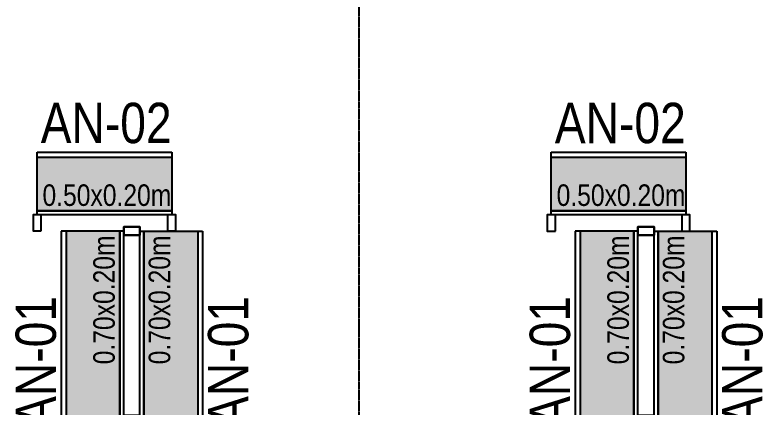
# Model space of a CAD drawing. Header units: millimetres. Extents: x 2698011 to 2856548, y 1019778 to 1210064.
# Drawn here: x 2784984 to 2787766, y 1124148 to 1125605 of the extents above; entities that cross this region are included whole.
import ezdxf
from ezdxf.enums import TextEntityAlignment as Align

# ---------------------------------------------------------------- set-up
doc = ezdxf.new("R2010")
doc.units = ezdxf.units.MM
doc.linetypes.add('DASHED', pattern=[19.05, 12.7, -6.35])
doc.linetypes.add('HIDDEN', pattern=[0.375, 0.25, -0.125])
doc.layers.add('_ textos', color=9, linetype='Continuous', lineweight=5)
for name, color, linetype in [('Bloques borde', 9, 'Continuous'), ('PROYECCIONES', 9, 'DASHED'), ('Y - PERFILES', 9, 'Continuous'), ('Y_ Perfiles planta', 9, 'Continuous')]:
    doc.layers.add(name, color=color, linetype=linetype)
doc.styles.add('ARIAL NARROW', font='ARIALN.TTF')

# ---------------------------------------------------------------- blocks, each defined once
blk = doc.blocks.new('500x200')
at = {"layer": 'Y - PERFILES'}
blk.add_hatch(color=0, dxfattribs=at).paths.add_polyline_path([(53.8674, -9.1479), (53.8674, -8.9479), (53.3674, -8.9479), (53.3674, -9.1479)])
at = {"layer": 'Bloques borde'}
for p, q in [((53.3674, -9.1479), (53.3674, -8.9297)), ((53.3674, -8.9297), (53.8674, -8.9297)), ((53.3674, -8.9479), (53.8674, -8.9479)), ((53.8674, -8.9297), (53.8674, -9.1479)), ((53.8674, -9.1479), (53.3674, -9.1479))]:
    blk.add_line(p, q, dxfattribs=at)
for points in [[(53.8674, -9.1479), (53.8674, -9.1627), (53.3674, -9.1627), (53.3674, -9.1479)], [(53.3824, -9.2227), (53.3824, -9.1627), (53.3524, -9.1627), (53.3524, -9.2227)], [(53.8824, -9.2227), (53.8824, -9.1627), (53.8524, -9.1627), (53.8524, -9.2227)]]:
    blk.add_lwpolyline(points, close=True, dxfattribs=at)
at = {"layer": '_ textos', "color": 0, "style": 'ARIAL NARROW'}
blk.add_attdef('0.50X0.20M', text='', height=0.08, dxfattribs=at).set_placement((53.866, -9.0895), align=Align.MIDDLE_RIGHT)
at = {"layer": 'Y - PERFILES', "color": 0, "style": 'ARIAL NARROW'}
blk.add_attdef('S-01', (53.3804, -8.8963), '', height=0.15, dxfattribs=at)
blk = doc.blocks.new('MM700x200-60 m')
blk.add_hatch(color=256).paths.add_polyline_path([(715, 274.8), (15, 274.8), (15, 74.8), (715, 74.8)])
at = {"layer": 'Bloques borde'}
for p, q in [((15, 293), (15, 74.8)), ((715, 293), (15, 293)), ((715, 74.8), (715, 293)), ((715, 274.8), (15, 274.8)), ((15, 74.8), (715, 74.8))]:
    blk.add_line(p, q, dxfattribs=at)
for points in [[(0, 0), (0, 60), (30, 60), (30, 0)], [(15, 74.8), (15, 60), (715, 60), (715, 74.8)], [(700, 0), (700, 60), (730, 60), (730, 0)]]:
    blk.add_lwpolyline(points, close=True, dxfattribs=at)
at = {"layer": '_ textos', "style": 'ARIAL NARROW'}
blk.add_attdef('S-01', text='', height=150, dxfattribs=at).set_placement((230.3, 387.4), align=Align.MIDDLE_CENTER)
blk.add_attdef('0.70X0.20M', text='', height=80, dxfattribs=at).set_placement((698.5, 133.6), align=Align.MIDDLE_RIGHT)

msp = doc.modelspace()

# ---------------------------------------------------------------- linework, layer by layer
at = {"layer": 'PROYECCIONES', "linetype": 'HIDDEN'}
msp.add_line((2786263.084, 1157710.661), (2786263.084, 1118043.759), dxfattribs=at)

# ---------------------------------------------------------------- block references
at = {"layer": 'Y_ Perfiles planta'}
ref = msp.add_blockref('500x200', (2731700.045, 1134026.648, 1334.864), dxfattribs=dict(at, xscale=1000, yscale=1000, zscale=1000, rotation=359.9977225467084))
ref.add_attrib('S-01', 'AN-02', (2785080.086, 1125128.265, 1334.864), dxfattribs={"layer": 'Y - PERFILES', "height": 150, "rotation": 359.997723, "style": 'ARIAL NARROW'})
ref.add_attrib('0.50X0.20M', '0.50x0.20m', dxfattribs={"layer": 'Y - PERFILES', "color": 7, "height": 80, "rotation": 359.997723, "style": 'ARIAL NARROW'}).set_placement((2785565.728, 1124935.039, 1334.864), align=Align.MIDDLE_RIGHT)
ref = msp.add_blockref('500x200', (2733611.562, 1134026.572, 1334.864), dxfattribs=dict(at, xscale=1000, yscale=1000, zscale=1000, rotation=359.9977225467084))
ref.add_attrib('S-01', 'AN-02', (2786991.603, 1125128.19, 1334.864), dxfattribs={"layer": 'Y - PERFILES', "height": 150, "rotation": 359.997723, "style": 'ARIAL NARROW'})
ref.add_attrib('0.50X0.20M', '0.50x0.20m', dxfattribs={"layer": 'Y - PERFILES', "color": 7, "height": 80, "rotation": 359.997723, "style": 'ARIAL NARROW'}).set_placement((2787477.245, 1124934.963, 1334.864), align=Align.MIDDLE_RIGHT)
at = {"layer": 'Y_ Perfiles planta', "rotation": 89.99772254670827}
for p in [(2785449.087, 1124086.768, 1334.864), (2787360.603, 1124086.692, 1334.864)]:
    msp.add_blockref('MM700x200-60 m', p, dxfattribs=at).add_auto_attribs({'S-01': 'AN-01', '0.70X0.20M': '0.70x0.20m'})
at = {"layer": 'Y_ Perfiles planta'}
ref = msp.add_blockref('MM700x200-60 m', (2785389.087, 1124086.77, 1334.864), dxfattribs=dict(at, xscale=-1, rotation=269.9977225467082))
ref.add_attrib('S-01', 'AN-01', dxfattribs={"layer": '_ textos', "height": 150, "rotation": 89.997723, "style": 'ARIAL NARROW'}).set_placement((2785777.122, 1124317.068, 1334.864), align=Align.MIDDLE_CENTER)
ref.add_attrib('0.70X0.20M', '0.70x0.20m', dxfattribs={"layer": '_ textos', "height": 80, "rotation": 89.997723, "style": 'ARIAL NARROW'}).set_placement((2785521.672, 1124785.234, 1334.864), align=Align.MIDDLE_RIGHT)
ref = msp.add_blockref('MM700x200-60 m', (2787300.603, 1124086.694, 1334.864), dxfattribs=dict(at, xscale=-1, rotation=269.9977225467082))
ref.add_attrib('S-01', 'AN-01', dxfattribs={"layer": '_ textos', "height": 150, "rotation": 89.997723, "style": 'ARIAL NARROW'}).set_placement((2787688.638, 1124316.992, 1334.864), align=Align.MIDDLE_CENTER)
ref.add_attrib('0.70X0.20M', '0.70x0.20m', dxfattribs={"layer": '_ textos', "height": 80, "rotation": 89.997723, "style": 'ARIAL NARROW'}).set_placement((2787433.189, 1124785.158, 1334.864), align=Align.MIDDLE_RIGHT)

doc.saveas('drawing.dxf')
